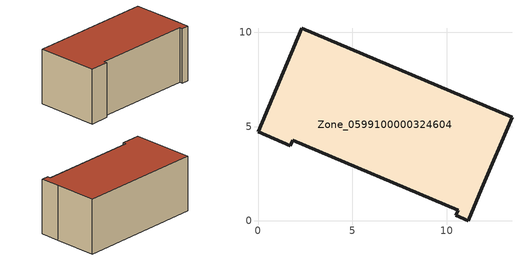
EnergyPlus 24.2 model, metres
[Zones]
Zone_0599100000324604
 floor ground (C_G): 10.61,0.57 1.84,4.27 1.72,3.99 0,4.72 2.33,10.22 13.47,5.5 11.87,1.74 11.15,0 10.49,0.29 z0
 wall outside (C_F): 1.84,4.27 10.61,0.57 10.49,0.29 11.15,0 11.87,1.74 13.47,5.5 2.33,10.22 0,4.72 1.72,3.99 1.84,4.27 z0:5.25
 roof outside (C_R): 11.87,1.74 13.47,5.5 2.33,10.22 0,4.72 1.72,3.99 1.84,4.27 10.61,0.57 10.49,0.29 11.15,0 z5.25
[BUILDING]
Pand.0599100000324604: North Axis=0; Terrain=City; Loads Convergence Tolerance Value=0.04; Temperature Convergence Tolerance Value=0.4; Solar Distribution=FullExterior; Maximum Number of Warmup Days=25; Minimum Number of Warmup Days=1
[Site:Location]
Rotterdam.The.Hague.AP_ZH_NLD Design_Conditions: Latitude=51.96; Longitude=4.45; Time Zone=1; Elevation=-4.5
[SITE:GROUNDTEMPERATURE:BUILDINGSURFACE]
18, 18, 18, 18, 18, 18, 18, 18, 18, 18, 18, 18
[MATERIAL] Thermal Absorptance=0.9; Solar Absorptance=0.7; Visible Absorptance=0.7
Name | Roughness | Thickness | Conductivity | Density | Specific Heat
G.TC.1975-1991 | MediumSmooth | 0.15 | 0.288461 | 540 | 1210
F.TC.1975-1991 | Rough | 0.3 | 0.230769 | 1920 | 840
R.TC.1975-1991 | MediumRough | 0.2 | 0.153846 | 1500 | 1000
[CONSTRUCTION]
C_G: G.TC.1975-1991
C_F: F.TC.1975-1991
C_R: R.TC.1975-1991
[ZONE]
Zone_0599100000324604: Type=1; Multiplier=1; Ceiling Height=Autocalculate; Volume=Autocalculate; Floor Area=autocalculate; Part of Total Floor Area=Yes
[ZONEINFILTRATION:DESIGNFLOWRATE]
Infil_Zone_0599100000324604: Zone or ZoneList or Space or SpaceList=Zone_0599100000324604; Schedule=AlwaysOn; Design Flow Rate Calculation Method=Flow/Area; Flow Rate per Floor Area=0.003; Constant Term Coefficient=1; Temperature Term Coefficient=0; Velocity Term Coefficient=0; Velocity Squared Term Coefficient=0
[HVACTEMPLATE:ZONE:IDEALLOADSAIRSYSTEM]
Zone_0599100000324604: Maximum Heating Supply Air Temperature=50; Minimum Cooling Supply Air Temperature=13; Maximum Heating Supply Air Humidity Ratio=0.0156; Minimum Cooling Supply Air Humidity Ratio=0.0077; Heating Limit=NoLimit; Cooling Limit=NoLimit; Dehumidification Control Type=ConstantSensibleHeatRatio; Cooling Sensible Heat Ratio=0.7; Dehumidification Setpoint=60; Humidification Control Type=None; Humidification Setpoint=30; Outdoor Air Method=None; Outdoor Air Flow Rate per Person=0.00944; Outdoor Air Flow Rate per Zone Floor Area=0; Outdoor Air Flow Rate per Zone=0; Demand Controlled Ventilation Type=None; Outdoor Air Economizer Type=NoEconomizer; Heat Recovery Type=None; Sensible Heat Recovery Effectiveness=0.7; Latent Heat Recovery Effectiveness=0.65
[ZONECONTROL:THERMOSTAT]
ThermostatControl_Zone_0599100000324604: Zone or ZoneList=Zone_0599100000324604; Control Type Schedule=DualSetpointControlType; Control 1=Thermostat_Zone_0599100000324604; Temperature Difference Between Cutout And Setpoint=0
[THERMOSTATSETPOINT:DUALSETPOINT]
Thermostat_Zone_0599100000324604: Heating Setpoint Temperature Schedule=HeatingSetpoint_Zone_0599100000324604; Cooling Setpoint Temperature Schedule=CoolingSetpoint_Zone_0599100000324604
[SCHEDULE:COMPACT]
HeatingSetpoint_Zone_0599100000324604: Through: 12/31, For: AllDays, Until: 24:00, 21
CoolingSetpoint_Zone_0599100000324604: Through: 12/31, For: AllDays, Until: 24:00, 24
DualSetpointControlType: Through: 12/31, For: AllDays, Until: 24:00, 4
AlwaysOn: Through: 12/31, For: AllDays, Until: 24:00, 1
